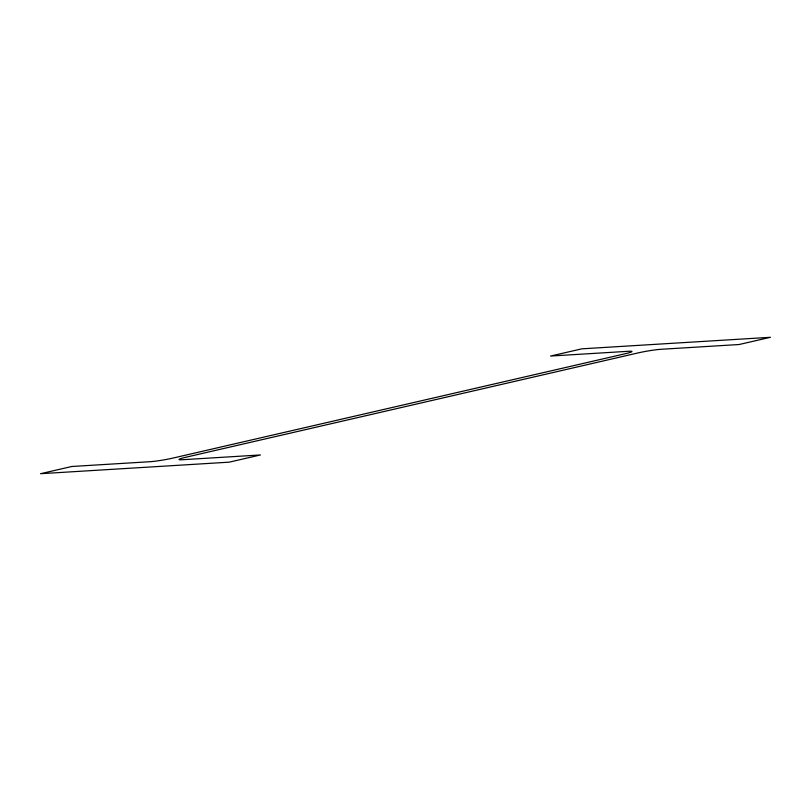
<?xml version="1.0" encoding="UTF-8"?>
<svg xmlns="http://www.w3.org/2000/svg" width="811" height="811" viewBox="0 0 811 811"><rect width="100%" height="100%" fill="white"/><g stroke="black" fill="none" stroke-linecap="round" stroke-linejoin="round"><path stroke-width="1.22" d="M71.834 466.487L40.55 473.705L229.178 462.169L260.463 454.951L182.222 459.736A16.788 1.318 -9.8 0 1 185.81 457.252L637.801 352.978A16.788 1.318 -9.8 0 1 660.924 349.298L739.166 344.513L770.45 337.295L581.822 348.831L550.537 356.049L628.778 351.264A16.788 1.318 -9.8 0 1 625.19 353.748L173.199 458.022A16.788 1.318 -9.8 0 1 150.076 461.702L71.834 466.487"/></g></svg>
